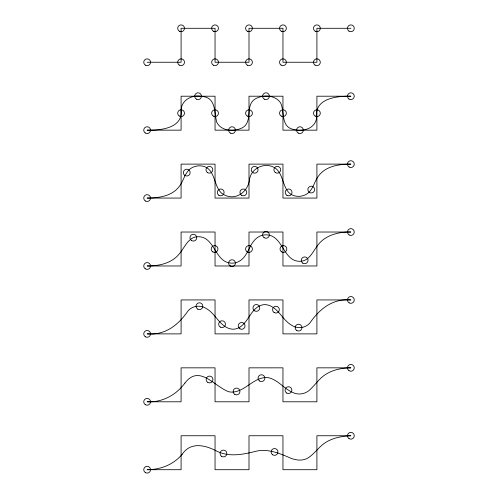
<?xml version="1.0" encoding="UTF-8"?>
<svg xmlns="http://www.w3.org/2000/svg" width="498" height="498" viewBox="0 0 498 498"><rect width="100%" height="100%" fill="white"/><g stroke="black" fill="none" stroke-linecap="round" stroke-linejoin="round"><path stroke-width="0.75" d="M350.866 28.293L316.909 28.293L316.909 62.25L282.957 62.25L282.957 28.293L249 28.293L249 62.25L215.043 62.25L215.043 28.293L181.091 28.293L181.091 62.25L147.134 62.25M181.16 111.129C182.168 128.602 159.877 130.401 147.134 130.159L181.091 130.159L181.091 96.207L215.043 96.207L215.043 130.159L249 130.159L249 96.207L282.957 96.207L282.957 130.159L316.909 130.159L316.909 96.207L350.866 96.207C337.258 95.983 314.338 98.168 316.641 117.161C316.031 128.173 303.363 132.126 294.162 129.561C280.287 127.295 284.987 111.901 280.567 102.837C275.052 94.57 262.11 94.433 254.372 99.457C245.016 106.454 253.133 121.736 242.37 127.774C234.209 131.902 221.112 131.416 216.705 122.135C214.121 112.43 216.232 97.359 202.045 96.469C192.371 94.172 180.65 100.123 181.16 111.129M249.535 179.504C247.817 193.131 233.805 201.983 221.828 193.405C212.957 185.723 215.727 167.434 201.229 165.94A15.45 15.45 0 0 0 196.48 166.095L193.367 167.042A14.753 14.753 0 0 0 189.116 169.812C184.372 174.412 183.326 181.39 179.255 186.482C171.897 196.305 158.551 198.017 147.134 198.067L181.091 198.067L181.091 164.116L215.043 164.116L215.043 198.067L249 198.067L249 164.116L282.957 164.116L282.957 198.067L316.909 198.067L316.909 164.116L350.866 164.116C339.449 164.166 326.103 165.878 318.745 175.694C314.674 180.793 313.628 187.771 308.885 192.371A14.753 14.753 0 0 1 304.633 195.135L301.52 196.081A15.45 15.45 0 0 1 296.771 196.237C282.273 194.743 285.043 176.46 276.172 168.778C266.567 161.265 251.235 167.291 249.535 179.504M249.71 247.587C247.114 252.872 244.306 258.711 238.803 261.518A14.735 14.735 0 0 1 234.832 262.882A15.033 15.033 0 0 1 230.611 263.081A14.828 14.828 0 0 1 225.233 261.518C213.959 255.275 212.528 235.324 196.71 236.774A12.394 12.394 0 0 0 191.73 238.523C186.053 242.277 183.569 248.994 179.205 253.974C171.592 263.479 158.713 266.044 147.134 265.976L181.091 265.976L181.091 232.024L215.043 232.024L215.043 265.976L249 265.976L249 232.024L282.957 232.024L282.957 265.976L316.909 265.976L316.909 232.024L350.866 232.024C338.223 231.744 324.154 235.355 316.853 246.522C313.535 250.98 311.076 256.37 306.27 259.477A12.394 12.394 0 0 1 301.29 261.226C285.472 262.676 284.041 242.725 272.767 236.482A14.828 14.828 0 0 0 268.789 235.118A15.033 15.033 0 0 0 263.168 235.118A14.735 14.735 0 0 0 259.197 236.482C254.702 238.779 251.888 243.205 249.71 247.587M249.84 315.651C246.298 320.967 242.476 327.223 235.834 328.861A12.269 12.269 0 0 1 232.012 329.153C220.203 327.597 216.107 314.182 206.595 308.716C200.881 304.739 192.589 305.479 188.039 310.908C178.39 324.901 165.398 335.465 147.134 333.884L181.091 333.884L181.091 299.933L215.043 299.933L215.043 333.884L249 333.884L249 299.933L282.957 299.933L282.957 333.884L316.909 333.884L316.909 299.933L350.866 299.933C332.602 298.352 319.61 308.922 309.961 322.909C305.411 328.338 297.119 329.085 291.405 325.101C281.893 319.635 277.797 306.22 265.988 304.664A12.269 12.269 0 0 0 262.166 304.957C256.588 306.307 252.866 311.107 249.84 315.651M184.926 383.043C176.161 395.057 162.242 402.589 147.134 401.793L181.091 401.793L181.091 367.841L215.043 367.841L215.043 401.793L249 401.793L249 367.841L282.957 367.841L282.957 401.793L316.909 401.793L316.909 367.841L350.866 367.841C339.468 367.972 327.522 370.898 319.511 379.52C316.404 382.744 313.584 386.23 310.36 389.33C305.859 393.993 298.638 395.387 292.812 392.499C284.246 388.894 278.507 380.453 269.399 377.951A15.002 15.002 0 0 0 264.631 377.584C252.747 378.897 245.253 390.743 233.369 392.057A15.002 15.002 0 0 1 228.601 391.689C214.414 386.554 199.325 364.019 184.926 383.043M182.28 454.145C173.665 464.634 160.543 469.714 147.134 469.707L181.091 469.707L181.091 435.75L215.043 435.75L215.043 469.707L249 469.707L249 435.75L282.957 435.75L282.957 469.707L316.909 469.707L316.909 435.75L350.866 435.75C339.817 436.292 328.394 438.663 320.276 446.75C316.379 450.491 312.856 454.668 308.374 457.743C303.176 461.123 296.627 460.451 291.1 458.322C279.901 453.466 267.812 448.25 255.368 451.387C242.85 454.593 229.117 457.226 216.941 451.232C205.593 445.2 190.927 441.402 182.28 454.145M145.441 65.188A3.393 3.393 0 0 0 150.533 62.25A3.393 3.393 0 0 0 145.441 59.312A3.393 3.393 0 0 0 145.441 65.188M179.187 65.064A3.393 3.393 0 0 0 184.478 62.493A3.393 3.393 0 0 0 179.61 59.194A3.393 3.393 0 0 0 179.187 65.064M179.392 31.237A3.393 3.393 0 0 0 184.484 28.293A3.393 3.393 0 0 0 179.392 25.354A3.393 3.393 0 0 0 179.392 31.237M213.349 31.237A3.393 3.393 0 0 0 218.441 28.293A3.393 3.393 0 0 0 213.349 25.354A3.393 3.393 0 0 0 213.349 31.237M213.349 65.188A3.393 3.393 0 0 0 218.441 62.25A3.393 3.393 0 0 0 213.349 59.312A3.393 3.393 0 0 0 213.349 65.188M247.301 65.188A3.393 3.393 0 0 0 252.393 62.25A3.393 3.393 0 0 0 247.301 59.312A3.393 3.393 0 0 0 247.301 65.188M247.301 31.237A3.393 3.393 0 0 0 252.393 28.293A3.393 3.393 0 0 0 247.301 25.354A3.393 3.393 0 0 0 247.301 31.237M281.258 31.237A3.393 3.393 0 0 0 286.35 28.293A3.393 3.393 0 0 0 281.258 25.354A3.393 3.393 0 0 0 281.258 31.237M281.053 65.064A3.393 3.393 0 0 0 286.344 62.493A3.393 3.393 0 0 0 281.47 59.194A3.393 3.393 0 0 0 281.053 65.064M315.004 65.064A3.393 3.393 0 0 0 320.295 62.493A3.393 3.393 0 0 0 315.427 59.194A3.393 3.393 0 0 0 315.004 65.064M315.209 31.237A3.393 3.393 0 0 0 320.307 28.293A3.393 3.393 0 0 0 315.209 25.354A3.393 3.393 0 0 0 315.209 31.237M348.961 31.106A3.393 3.393 0 0 0 354.252 28.535A3.393 3.393 0 0 0 349.378 25.242A3.393 3.393 0 0 0 348.961 31.106M348.961 99.015A3.393 3.393 0 0 0 354.252 96.444A3.393 3.393 0 0 0 349.378 93.151A3.393 3.393 0 0 0 348.961 99.015M315.209 116.121A3.393 3.393 0 0 0 320.307 113.183A3.393 3.393 0 0 0 315.209 110.239A3.393 3.393 0 0 0 315.209 116.121M298.234 133.097A3.393 3.393 0 0 0 303.326 130.159A3.393 3.393 0 0 0 298.234 127.22A3.393 3.393 0 0 0 298.234 133.097M281.258 116.121A3.393 3.393 0 0 0 286.35 113.183A3.393 3.393 0 0 0 281.258 110.239A3.393 3.393 0 0 0 281.258 116.121M264.282 99.146A3.393 3.393 0 0 0 269.374 96.207A3.393 3.393 0 0 0 264.282 93.263A3.393 3.393 0 0 0 264.282 99.146M247.301 116.121A3.393 3.393 0 0 0 252.393 113.183A3.393 3.393 0 0 0 247.301 110.239A3.393 3.393 0 0 0 247.301 116.121M230.325 133.097A3.393 3.393 0 0 0 235.417 130.159A3.393 3.393 0 0 0 230.325 127.22A3.393 3.393 0 0 0 230.325 133.097M213.349 116.121A3.393 3.393 0 0 0 218.441 113.183A3.393 3.393 0 0 0 213.349 110.239A3.393 3.393 0 0 0 213.349 116.121M196.368 99.146A3.393 3.393 0 0 0 201.466 96.207A3.393 3.393 0 0 0 196.368 93.263A3.393 3.393 0 0 0 196.368 99.146M179.187 115.997A3.393 3.393 0 0 0 184.478 113.426A3.393 3.393 0 0 0 179.61 110.126A3.393 3.393 0 0 0 179.187 115.997M145.235 132.972A3.393 3.393 0 0 0 150.521 130.401A3.393 3.393 0 0 0 145.653 127.102A3.393 3.393 0 0 0 145.235 132.972M145.441 201.011A3.393 3.393 0 0 0 150.533 198.067A3.393 3.393 0 0 0 145.441 195.129A3.393 3.393 0 0 0 145.441 201.011M184.845 175.414A3.393 3.393 0 0 0 190.136 172.843A3.393 3.393 0 0 0 185.268 169.55A3.393 3.393 0 0 0 184.845 175.414M207.485 172.582A3.393 3.393 0 0 0 212.771 170.017A3.393 3.393 0 0 0 207.903 166.718A3.393 3.393 0 0 0 207.485 172.582M218.803 195.222A3.393 3.393 0 0 0 224.094 192.651A3.393 3.393 0 0 0 219.22 189.352A3.393 3.393 0 0 0 218.803 195.222M241.437 195.222A3.393 3.393 0 0 0 246.728 192.651A3.393 3.393 0 0 0 241.86 189.352A3.393 3.393 0 0 0 241.437 195.222M252.959 172.713A3.393 3.393 0 0 0 258.057 169.774A3.393 3.393 0 0 0 252.959 166.83A3.393 3.393 0 0 0 252.959 172.713M275.394 172.582A3.393 3.393 0 0 0 280.685 170.017A3.393 3.393 0 0 0 275.811 166.718A3.393 3.393 0 0 0 275.394 172.582M286.916 195.347A3.393 3.393 0 0 0 292.009 192.409A3.393 3.393 0 0 0 286.916 189.47A3.393 3.393 0 0 0 286.916 195.347M309.345 192.39A3.393 3.393 0 0 0 314.636 189.819A3.393 3.393 0 0 0 309.768 186.526A3.393 3.393 0 0 0 309.345 192.39M349.166 167.054A3.393 3.393 0 0 0 354.259 164.116A3.393 3.393 0 0 0 349.166 161.171A3.393 3.393 0 0 0 349.166 167.054M145.235 268.789A3.393 3.393 0 0 0 150.521 266.218A3.393 3.393 0 0 0 145.653 262.925A3.393 3.393 0 0 0 145.235 268.789M191.655 240.621A3.393 3.393 0 0 0 196.747 237.683A3.393 3.393 0 0 0 191.655 234.739A3.393 3.393 0 0 0 191.655 240.621M212.876 251.938A3.393 3.393 0 0 0 217.968 249A3.393 3.393 0 0 0 212.876 246.062A3.393 3.393 0 0 0 212.876 251.938M230.12 265.957A3.393 3.393 0 0 0 235.411 263.392A3.393 3.393 0 0 0 230.537 260.093A3.393 3.393 0 0 0 230.12 265.957M247.095 251.814A3.393 3.393 0 0 0 252.386 249.243A3.393 3.393 0 0 0 247.518 245.944A3.393 3.393 0 0 0 247.095 251.814M264.077 237.664A3.393 3.393 0 0 0 269.362 235.093A3.393 3.393 0 0 0 264.494 231.8A3.393 3.393 0 0 0 264.077 237.664M281.526 251.814A3.393 3.393 0 0 0 286.811 249.243A3.393 3.393 0 0 0 281.943 245.944A3.393 3.393 0 0 0 281.526 251.814M302.747 263.131A3.393 3.393 0 0 0 308.032 260.56A3.393 3.393 0 0 0 303.164 257.267A3.393 3.393 0 0 0 302.747 263.131M349.166 234.963A3.393 3.393 0 0 0 354.259 232.024A3.393 3.393 0 0 0 349.166 229.08A3.393 3.393 0 0 0 349.166 234.963M349.166 302.871A3.393 3.393 0 0 0 354.259 299.933A3.393 3.393 0 0 0 349.166 296.989A3.393 3.393 0 0 0 349.166 302.871M296.852 330.579A3.393 3.393 0 0 0 301.944 327.64A3.393 3.393 0 0 0 296.852 324.696A3.393 3.393 0 0 0 296.852 330.579M274.043 312.458A3.393 3.393 0 0 0 279.328 309.887A3.393 3.393 0 0 0 274.46 306.594A3.393 3.393 0 0 0 274.043 312.458M254.453 310.74A3.393 3.393 0 0 0 259.744 308.169A3.393 3.393 0 0 0 254.87 304.869A3.393 3.393 0 0 0 254.453 310.74M239.943 328.836A3.393 3.393 0 0 0 245.041 325.891A3.393 3.393 0 0 0 239.943 322.953A3.393 3.393 0 0 0 239.943 328.836M220.359 327.111A3.393 3.393 0 0 0 225.451 324.173A3.393 3.393 0 0 0 220.359 321.229A3.393 3.393 0 0 0 220.359 327.111M197.756 309.121A3.393 3.393 0 0 0 202.848 306.183A3.393 3.393 0 0 0 197.756 303.238A3.393 3.393 0 0 0 197.756 309.121M145.441 336.829A3.393 3.393 0 0 0 150.533 333.884A3.393 3.393 0 0 0 145.441 330.946A3.393 3.393 0 0 0 145.441 336.829M145.441 404.737A3.393 3.393 0 0 0 150.533 401.793A3.393 3.393 0 0 0 145.441 398.854A3.393 3.393 0 0 0 145.441 404.737M207.84 382.433A3.393 3.393 0 0 0 212.932 379.495A3.393 3.393 0 0 0 207.84 376.55A3.393 3.393 0 0 0 207.84 382.433M234.844 394.422A3.393 3.393 0 0 0 239.936 391.478A3.393 3.393 0 0 0 234.844 388.54A3.393 3.393 0 0 0 234.844 394.422M259.558 380.97A3.393 3.393 0 0 0 264.843 378.399A3.393 3.393 0 0 0 259.975 375.1A3.393 3.393 0 0 0 259.558 380.97M286.761 393.084A3.393 3.393 0 0 0 291.859 390.146A3.393 3.393 0 0 0 286.761 387.201A3.393 3.393 0 0 0 286.761 393.084M348.961 370.655A3.393 3.393 0 0 0 354.252 368.084A3.393 3.393 0 0 0 349.378 364.785A3.393 3.393 0 0 0 348.961 370.655M348.961 438.564A3.393 3.393 0 0 0 354.252 435.993A3.393 3.393 0 0 0 349.378 432.694A3.393 3.393 0 0 0 348.961 438.564M272.649 454.767A3.393 3.393 0 0 0 277.94 452.196A3.393 3.393 0 0 0 273.066 448.897A3.393 3.393 0 0 0 272.649 454.767M221.548 456.311A3.393 3.393 0 0 0 226.839 453.74A3.393 3.393 0 0 0 221.965 450.447A3.393 3.393 0 0 0 221.548 456.311M145.441 472.646A3.393 3.393 0 0 0 150.533 469.707A3.393 3.393 0 0 0 145.441 466.763A3.393 3.393 0 0 0 145.441 472.646"/></g></svg>
